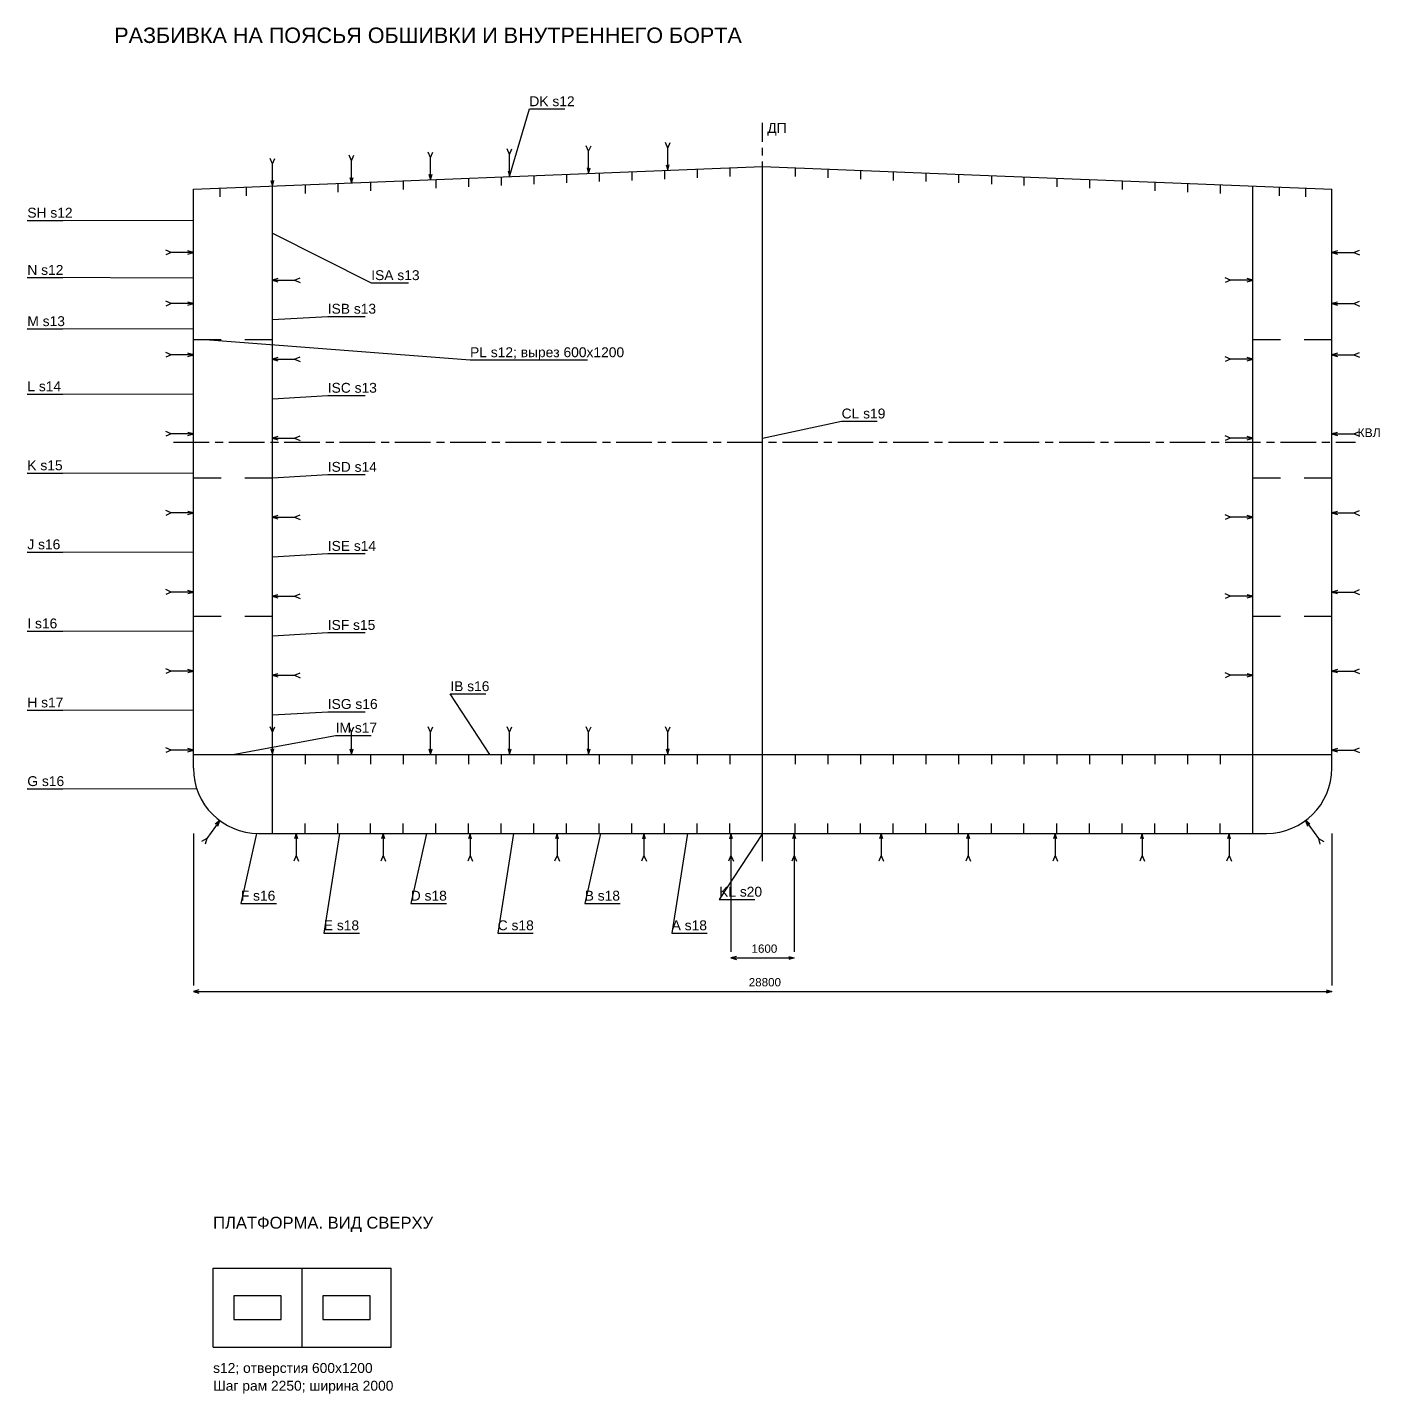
# Model space of a CAD drawing. Header units: millimetres. Extents: x -5500 to 166650, y -17240 to 192034.
# Drawn here: x 40800 to 75011, y -14175 to 20396 of the extents above; entities that cross this region are included whole.
import ezdxf

# ---------------------------------------------------------------- set-up
doc = ezdxf.new("R2010")
doc.units = ezdxf.units.MM
doc.linetypes.add('AXIS22', pattern=[1400, 900, -150, 200, -150])
for name, color, linetype in [('04_CENTER', 30, 'AXIS22'), ('04_DIM', 2, 'Continuous'), ('04_HULL', 4, 'Continuous'), ('04_MEMBER', 7, 'Continuous'), ('04_SEAM', 7, 'Continuous'), ('04_TEXT', 7, 'Continuous'), ('PLATFORM_HULL', 4, 'Continuous'), ('PLATFORM_TEXT', 7, 'Continuous')]:
    doc.layers.add(name, color=color, linetype=linetype)
doc.styles.add('RU', font='arial.ttf')

msp = doc.modelspace()

# ---------------------------------------------------------------- linework, layer by layer
at = {"layer": '04_CENTER'}
for p, q in [((59400, -700), (59400, 17976)), ((44500, 9900), (74400, 9900))]:
    msp.add_line(p, q, dxfattribs=at)
at = {"layer": '04_DIM'}
for p, q in [((45000, 0), (45000, -3850)), ((58600, 0), (58600, -3000)), ((60200, 0), (60200, -3000)), ((73800, 0), (73800, -3850)), ((58600, -3150), (60200, -3150)), ((45000, -4000), (73800, -4000))]:
    msp.add_line(p, q, dxfattribs=at)
for points in [[(58740, -3110), (58600, -3150), (58740, -3190)], [(60060, -3110), (60200, -3150), (60060, -3190)], [(45140, -3960), (45000, -4000), (45140, -4040)], [(73660, -3960), (73800, -4000), (73660, -4040)]]:
    msp.add_lwpolyline(points, dxfattribs=at)
at = {"layer": '04_HULL'}
for p, q in [((59400, 0), (59400, 16876)), ((45000, 1650), (45000, 16300)), ((47000, 0), (47000, 16380)), ((71800, 0), (71800, 16380)), ((73800, 1650), (73800, 16300)), ((45000, 12500), (45700, 12500)), ((46300, 12500), (47000, 12500)), ((71800, 12500), (72500, 12500)), ((73100, 12500), (73800, 12500)), ((45000, 9000), (45700, 9000)), ((46300, 9000), (47000, 9000)), ((71800, 9000), (72500, 9000)), ((73100, 9000), (73800, 9000)), ((45000, 5500), (45700, 5500)), ((46300, 5500), (47000, 5500)), ((71800, 5500), (72500, 5500)), ((73100, 5500), (73800, 5500)), ((45000, 2000), (73800, 2000)), ((46650, 0), (72150, 0))]:
    msp.add_line(p, q, dxfattribs=at)
msp.add_lwpolyline([(45000, 16300), (59400, 16876), (73800, 16300)], dxfattribs=at)
for centre, start, end in [((46650, 1650), 180, 270), ((72150, 1650), 270, 360)]:
    msp.add_arc(centre, 1650, start, end, dxfattribs=at)
at = {"layer": '04_MEMBER'}
for p, q in [((52787, 16611), (52787, 16391)), ((53613, 16645), (53613, 16425)), ((54440, 16678), (54440, 16458)), ((55267, 16711), (55267, 16491)), ((56093, 16744), (56093, 16524)), ((56920, 16777), (56920, 16557)), ((57747, 16810), (57747, 16590)), ((58573, 16843), (58573, 16623)), ((60227, 16843), (60227, 16623)), ((61053, 16810), (61053, 16590)), ((61880, 16777), (61880, 16557)), ((62707, 16744), (62707, 16524)), ((63533, 16711), (63533, 16491)), ((64360, 16678), (64360, 16458)), ((65187, 16645), (65187, 16425)), ((66013, 16611), (66013, 16391)), ((45667, 16327), (45667, 16107)), ((46333, 16353), (46333, 16133)), ((47827, 16413), (47827, 16193)), ((48653, 16446), (48653, 16226)), ((49480, 16479), (49480, 16259)), ((50307, 16512), (50307, 16292)), ((51133, 16545), (51133, 16325)), ((51960, 16578), (51960, 16358)), ((66840, 16578), (66840, 16358)), ((67667, 16545), (67667, 16325)), ((68493, 16512), (68493, 16292)), ((69320, 16479), (69320, 16259)), ((70147, 16446), (70147, 16226)), ((70973, 16413), (70973, 16193)), ((72467, 16353), (72467, 16133)), ((73133, 16327), (73133, 16107)), ((47827, 2000), (47827, 1750)), ((48653, 2000), (48653, 1750)), ((49480, 2000), (49480, 1750)), ((50307, 2000), (50307, 1750)), ((51133, 2000), (51133, 1750)), ((51960, 2000), (51960, 1750)), ((52787, 2000), (52787, 1750)), ((53613, 2000), (53613, 1750)), ((54440, 2000), (54440, 1750)), ((55267, 2000), (55267, 1750)), ((56093, 2000), (56093, 1750)), ((56920, 2000), (56920, 1750)), ((57747, 2000), (57747, 1750)), ((58573, 2000), (58573, 1750)), ((60227, 2000), (60227, 1750)), ((61053, 2000), (61053, 1750)), ((61880, 2000), (61880, 1750)), ((62707, 2000), (62707, 1750)), ((63533, 2000), (63533, 1750)), ((64360, 2000), (64360, 1750)), ((65187, 2000), (65187, 1750)), ((66013, 2000), (66013, 1750)), ((66840, 2000), (66840, 1750)), ((67667, 2000), (67667, 1750)), ((68493, 2000), (68493, 1750)), ((69320, 2000), (69320, 1750)), ((70147, 2000), (70147, 1750)), ((70973, 2000), (70973, 1750)), ((47827, 0), (47827, 250)), ((48653, 0), (48653, 250)), ((49480, 0), (49480, 250)), ((50307, 0), (50307, 250)), ((51133, 0), (51133, 250)), ((51960, 0), (51960, 250)), ((52787, 0), (52787, 250)), ((53613, 0), (53613, 250)), ((54440, 0), (54440, 250)), ((55267, 0), (55267, 250)), ((56093, 0), (56093, 250)), ((56920, 0), (56920, 250)), ((57747, 0), (57747, 250)), ((58573, 0), (58573, 250)), ((60227, 0), (60227, 250)), ((61053, 0), (61053, 250)), ((61880, 0), (61880, 250)), ((62707, 0), (62707, 250)), ((63533, 0), (63533, 250)), ((64360, 0), (64360, 250)), ((65187, 0), (65187, 250)), ((66013, 0), (66013, 250)), ((66840, 0), (66840, 250)), ((67667, 0), (67667, 250)), ((68493, 0), (68493, 250)), ((69320, 0), (69320, 250)), ((70147, 0), (70147, 250)), ((70973, 0), (70973, 250))]:
    msp.add_line(p, q, dxfattribs=at)
at = {"layer": '04_SEAM'}
for p, q in [((53000, 17180), (52940, 17320)), ((53000, 17180), (53060, 17320)), ((55000, 17260), (54940, 17400)), ((55000, 17260), (55060, 17400)), ((57000, 17340), (56940, 17480)), ((57000, 17340), (57060, 17480)), ((57000, 16780), (57000, 17340)), ((47000, 16940), (46940, 17080)), ((47000, 16940), (47060, 17080)), ((47000, 16380), (47000, 16940)), ((49000, 17020), (48940, 17160)), ((49000, 17020), (49060, 17160)), ((49000, 16460), (49000, 17020)), ((51000, 17100), (50940, 17240)), ((51000, 17100), (51060, 17240)), ((51000, 16540), (51000, 17100)), ((53000, 16620), (53000, 17180)), ((55000, 16700), (55000, 17260)), ((44440, 14700), (44300, 14760)), ((44440, 14700), (44300, 14640)), ((45000, 14700), (44440, 14700)), ((73800, 14700), (74360, 14700)), ((74360, 14700), (74500, 14760)), ((74360, 14700), (74500, 14640)), ((47000, 14000), (47560, 14000)), ((47560, 14000), (47700, 14060)), ((47560, 14000), (47700, 13940)), ((71240, 14000), (71100, 14060)), ((71240, 14000), (71100, 13940)), ((71800, 14000), (71240, 14000)), ((44440, 13404), (44300, 13464)), ((44440, 13404), (44300, 13344)), ((45000, 13404), (44440, 13404)), ((73800, 13404), (74360, 13404)), ((74360, 13404), (74500, 13464)), ((74360, 13404), (74500, 13344)), ((44440, 12108), (44300, 12168)), ((44440, 12108), (44300, 12048)), ((45000, 12108), (44440, 12108)), ((73800, 12108), (74360, 12108)), ((74360, 12108), (74500, 12168)), ((74360, 12108), (74500, 12048)), ((47000, 12000), (47560, 12000)), ((47560, 12000), (47700, 12060)), ((47560, 12000), (47700, 11940)), ((71240, 12000), (71100, 12060)), ((71240, 12000), (71100, 11940)), ((71800, 12000), (71240, 12000)), ((44440, 10108), (44300, 10168)), ((44440, 10108), (44300, 10048)), ((45000, 10108), (44440, 10108)), ((47560, 10000), (47700, 10060)), ((71240, 10000), (71100, 10060)), ((73800, 10108), (74360, 10108)), ((74360, 10108), (74500, 10168)), ((74360, 10108), (74500, 10048)), ((47000, 10000), (47560, 10000)), ((47560, 10000), (47700, 9940)), ((71240, 10000), (71100, 9940)), ((71800, 10000), (71240, 10000)), ((44440, 8108), (44300, 8168)), ((44440, 8108), (44300, 8048)), ((45000, 8108), (44440, 8108)), ((47000, 8000), (47560, 8000)), ((47560, 8000), (47700, 8060)), ((47560, 8000), (47700, 7940)), ((71240, 8000), (71100, 8060)), ((71240, 8000), (71100, 7940)), ((71800, 8000), (71240, 8000)), ((73800, 8108), (74360, 8108)), ((74360, 8108), (74500, 8168)), ((74360, 8108), (74500, 8048)), ((44440, 6108), (44300, 6168)), ((44440, 6108), (44300, 6048)), ((45000, 6108), (44440, 6108)), ((47000, 6000), (47560, 6000)), ((47560, 6000), (47700, 6060)), ((47560, 6000), (47700, 5940)), ((71240, 6000), (71100, 6060)), ((71240, 6000), (71100, 5940)), ((71800, 6000), (71240, 6000)), ((73800, 6108), (74360, 6108)), ((74360, 6108), (74500, 6168)), ((74360, 6108), (74500, 6048)), ((44440, 4108), (44300, 4168)), ((74360, 4108), (74500, 4168)), ((44440, 4108), (44300, 4048)), ((45000, 4108), (44440, 4108)), ((47000, 4000), (47560, 4000)), ((47560, 4000), (47700, 4060)), ((47560, 4000), (47700, 3940)), ((71240, 4000), (71100, 4060)), ((71240, 4000), (71100, 3940)), ((71800, 4000), (71240, 4000)), ((73800, 4108), (74360, 4108)), ((74360, 4108), (74500, 4048)), ((47000, 2560), (46940, 2700)), ((47000, 2560), (47060, 2700)), ((47000, 2000), (47000, 2560)), ((49000, 2560), (48940, 2700)), ((49000, 2560), (49060, 2700)), ((49000, 2000), (49000, 2560)), ((51000, 2560), (50940, 2700)), ((51000, 2560), (51060, 2700)), ((51000, 2000), (51000, 2560)), ((53000, 2560), (52940, 2700)), ((53000, 2560), (53060, 2700)), ((53000, 2000), (53000, 2560)), ((55000, 2560), (54940, 2700)), ((55000, 2560), (55060, 2700)), ((55000, 2000), (55000, 2560)), ((57000, 2560), (56940, 2700)), ((57000, 2560), (57060, 2700)), ((57000, 2000), (57000, 2560)), ((44440, 2108), (44300, 2168)), ((44440, 2108), (44300, 2048)), ((45000, 2108), (44440, 2108)), ((73800, 2108), (74360, 2108)), ((74360, 2108), (74500, 2168)), ((74360, 2108), (74500, 2048)), ((45669, 323), (45337, -127)), ((47600, 0), (47600, -560)), ((49800, 0), (49800, -560)), ((52000, 0), (52000, -560)), ((54200, 0), (54200, -560)), ((56400, 0), (56400, -560)), ((58600, 0), (58600, -560)), ((60200, 0), (60200, -560)), ((62400, 0), (62400, -560)), ((64600, 0), (64600, -560)), ((66800, 0), (66800, -560)), ((69000, 0), (69000, -560)), ((71200, 0), (71200, -560)), ((73131, 323), (73463, -127)), ((45337, -127), (45205, -204)), ((45337, -127), (45302, -276)), ((73463, -127), (73498, -276)), ((73463, -127), (73595, -204)), ((47600, -560), (47540, -700)), ((47600, -560), (47660, -700)), ((49800, -560), (49740, -700)), ((49800, -560), (49860, -700)), ((52000, -560), (51940, -700)), ((52000, -560), (52060, -700)), ((54200, -560), (54140, -700)), ((54200, -560), (54260, -700)), ((56400, -560), (56340, -700)), ((56400, -560), (56460, -700)), ((58600, -560), (58540, -700)), ((58600, -560), (58660, -700)), ((60200, -560), (60140, -700)), ((60200, -560), (60260, -700)), ((62400, -560), (62340, -700)), ((62400, -560), (62460, -700)), ((64600, -560), (64540, -700)), ((64600, -560), (64660, -700)), ((66800, -560), (66740, -700)), ((66800, -560), (66860, -700)), ((69000, -560), (68940, -700)), ((69000, -560), (69060, -700)), ((71200, -560), (71140, -700)), ((71200, -560), (71260, -700))]:
    msp.add_line(p, q, dxfattribs=at)
for points in [[(53000, 16620), (53500, 18330), (54400, 18330)], [(48960, 16600), (49000, 16460), (49040, 16600)], [(50960, 16680), (51000, 16540), (51040, 16680)], [(52960, 16760), (53000, 16620), (53040, 16760)], [(54960, 16840), (55000, 16700), (55040, 16840)], [(56960, 16920), (57000, 16780), (57040, 16920)], [(46960, 16520), (47000, 16380), (47040, 16520)], [(45000, 15500), (40800, 15510), (41700, 15510)], [(47000, 15190), (49500, 13930), (50445, 13930)], [(44860, 14660), (45000, 14700), (44860, 14740)], [(73940, 14740), (73800, 14700), (73940, 14660)], [(45000, 14052), (40800, 14062), (41700, 14062)], [(47140, 14040), (47000, 14000), (47140, 13960)], [(71660, 13960), (71800, 14000), (71660, 14040)], [(44860, 13364), (45000, 13404), (44860, 13444)], [(73940, 13444), (73800, 13404), (73940, 13364)], [(47000, 13000), (48400, 13080), (49345, 13080)], [(45000, 12756), (40800, 12766), (41700, 12766)], [(45300, 12500), (52000, 11980), (54970, 11980)], [(44860, 12068), (45000, 12108), (44860, 12148)], [(73940, 12148), (73800, 12108), (73940, 12068)], [(47140, 12040), (47000, 12000), (47140, 11960)], [(71660, 11960), (71800, 12000), (71660, 12040)], [(45000, 11108), (40800, 11118), (41700, 11118)], [(47000, 11000), (48400, 11080), (49345, 11080)], [(59400, 10000), (61400, 10430), (62300, 10430)], [(44860, 10068), (45000, 10108), (44860, 10148)], [(47140, 10040), (47000, 10000), (47140, 9960)], [(71660, 9960), (71800, 10000), (71660, 10040)], [(73940, 10148), (73800, 10108), (73940, 10068)], [(45000, 9108), (40800, 9118), (41700, 9118)], [(47000, 9000), (48400, 9080), (49345, 9080)], [(44860, 8068), (45000, 8108), (44860, 8148)], [(47140, 8040), (47000, 8000), (47140, 7960)], [(71660, 7960), (71800, 8000), (71660, 8040)], [(73940, 8148), (73800, 8108), (73940, 8068)], [(45000, 7108), (40800, 7118), (41700, 7118)], [(47000, 7000), (48400, 7080), (49345, 7080)], [(44860, 6068), (45000, 6108), (44860, 6148)], [(47140, 6040), (47000, 6000), (47140, 5960)], [(71660, 5960), (71800, 6000), (71660, 6040)], [(73940, 6148), (73800, 6108), (73940, 6068)], [(45000, 5108), (40800, 5118), (41700, 5118)], [(47000, 5000), (48400, 5080), (49345, 5080)], [(44860, 4068), (45000, 4108), (44860, 4148)], [(47140, 4040), (47000, 4000), (47140, 3960)], [(71660, 3960), (71800, 4000), (71660, 4040)], [(73940, 4148), (73800, 4108), (73940, 4068)], [(52500, 2000), (51500, 3530), (52400, 3530)], [(45000, 3108), (40800, 3118), (41700, 3118)], [(47000, 3000), (48400, 3080), (49345, 3080)], [(46000, 2000), (48600, 2480), (49500, 2480)], [(44860, 2068), (45000, 2108), (44860, 2148)], [(46960, 2140), (47000, 2000), (47040, 2140)], [(48960, 2140), (49000, 2000), (49040, 2140)], [(50960, 2140), (51000, 2000), (51040, 2140)], [(52960, 2140), (53000, 2000), (53040, 2140)], [(54960, 2140), (55000, 2000), (55040, 2140)], [(56960, 2140), (57000, 2000), (57040, 2140)], [(73940, 2148), (73800, 2108), (73940, 2068)], [(45088, 1118), (40800, 1128), (41700, 1128)], [(45618, 187), (45669, 323), (45554, 234)], [(46600, 1), (46200, -1770), (47100, -1770)], [(47640, -140), (47600, 0), (47560, -140)], [(48700, 0), (48300, -2520), (49200, -2520)], [(49840, -140), (49800, 0), (49760, -140)], [(50900, 0), (50500, -1770), (51400, -1770)], [(52040, -140), (52000, 0), (51960, -140)], [(53100, 0), (52700, -2520), (53600, -2520)], [(54240, -140), (54200, 0), (54160, -140)], [(55300, 0), (54900, -1770), (55800, -1770)], [(56440, -140), (56400, 0), (56360, -140)], [(57500, 0), (57100, -2520), (58000, -2520)], [(59400, 0), (58300, -1670), (59200, -1670)], [(58640, -140), (58600, 0), (58560, -140)], [(60240, -140), (60200, 0), (60160, -140)], [(62440, -140), (62400, 0), (62360, -140)], [(64640, -140), (64600, 0), (64560, -140)], [(66840, -140), (66800, 0), (66760, -140)], [(69040, -140), (69000, 0), (68960, -140)], [(71240, -140), (71200, 0), (71160, -140)], [(73246, 234), (73131, 323), (73182, 187)]]:
    msp.add_lwpolyline(points, dxfattribs=at)
at = {"layer": 'PLATFORM_HULL'}
for p, q in [((45500, -11000), (50000, -11000)), ((45500, -13000), (45500, -11000)), ((47750, -13000), (47750, -11000)), ((50000, -13000), (50000, -11000)), ((45500, -13000), (50000, -13000))]:
    msp.add_line(p, q, dxfattribs=at)
for points in [[(46025, -12300), (47225, -12300), (47225, -11700), (46025, -11700)], [(48275, -12300), (49475, -12300), (49475, -11700), (48275, -11700)]]:
    msp.add_lwpolyline(points, close=True, dxfattribs=at)

# ---------------------------------------------------------------- texts
at = {"layer": '04_DIM', "style": 'RU'}
for s, p in [('1600', (59120, -3020)), ('28800', (59050, -3870))]:
    msp.add_text(s, height=210, dxfattribs=at).set_placement(p)
at = {"layer": '04_TEXT', "style": 'RU'}
for s, height, p in [('РАЗБИВКА НА ПОЯСЬЯ ОБШИВКИ И ВНУТРЕННЕГО БОРТА', 390, (43000, 20000)), ('DK s12', 250, (53500, 18400)), ('ДП', 250, (59520, 17726)), ('SH s12', 250, (40800, 15580)), ('N s12', 250, (40800, 14132)), ('ISA s13', 250, (49500, 14000)), ('ISB s13', 250, (48400, 13150)), ('M s13', 250, (40800, 12836)), ('PL s12; вырез 600x1200', 250, (52000, 12050)), ('L s14', 250, (40800, 11188)), ('ISC s13', 250, (48400, 11150)), ('CL s19', 250, (61400, 10500)), ('КВЛ', 220, (74450, 10030)), ('K s15', 250, (40800, 9188)), ('ISD s14', 250, (48400, 9150)), ('J s16', 250, (40800, 7188)), ('ISE s14', 250, (48400, 7150)), ('I s16', 250, (40800, 5188)), ('ISF s15', 250, (48400, 5150)), ('IB s16', 250, (51500, 3600)), ('H s17', 250, (40800, 3188)), ('ISG s16', 250, (48400, 3150)), ('IM s17', 250, (48600, 2550)), ('G s16', 250, (40800, 1198)), ('KL s20', 250, (58300, -1600)), ('F s16', 250, (46200, -1700)), ('D s18', 250, (50500, -1700)), ('B s18', 250, (54900, -1700)), ('E s18', 250, (48300, -2450)), ('C s18', 250, (52700, -2450)), ('A s18', 250, (57100, -2450))]:
    msp.add_text(s, height=height, dxfattribs=at).set_placement(p)
at = {"layer": 'PLATFORM_TEXT', "style": 'RU'}
for s, height, p in [('ПЛАТФОРМА. ВИД СВЕРХУ', 300, (45500, -10000)), ('s12; отверстия 600x1200', 250, (45500, -13650)), ('Шаг рам 2250; ширина 2000', 250, (45500, -14100))]:
    msp.add_text(s, height=height, dxfattribs=at).set_placement(p)

doc.saveas('drawing.dxf')
